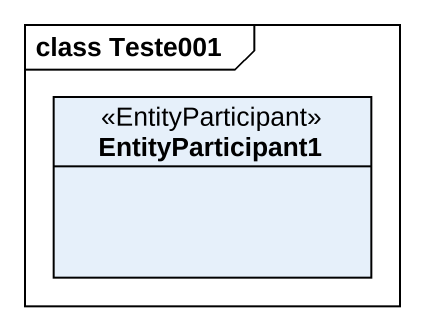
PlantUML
@startuml
mainframe class Teste001
hide circle
hide empty members
class EntityParticipant1 <<EntityParticipant>>
@enduml
